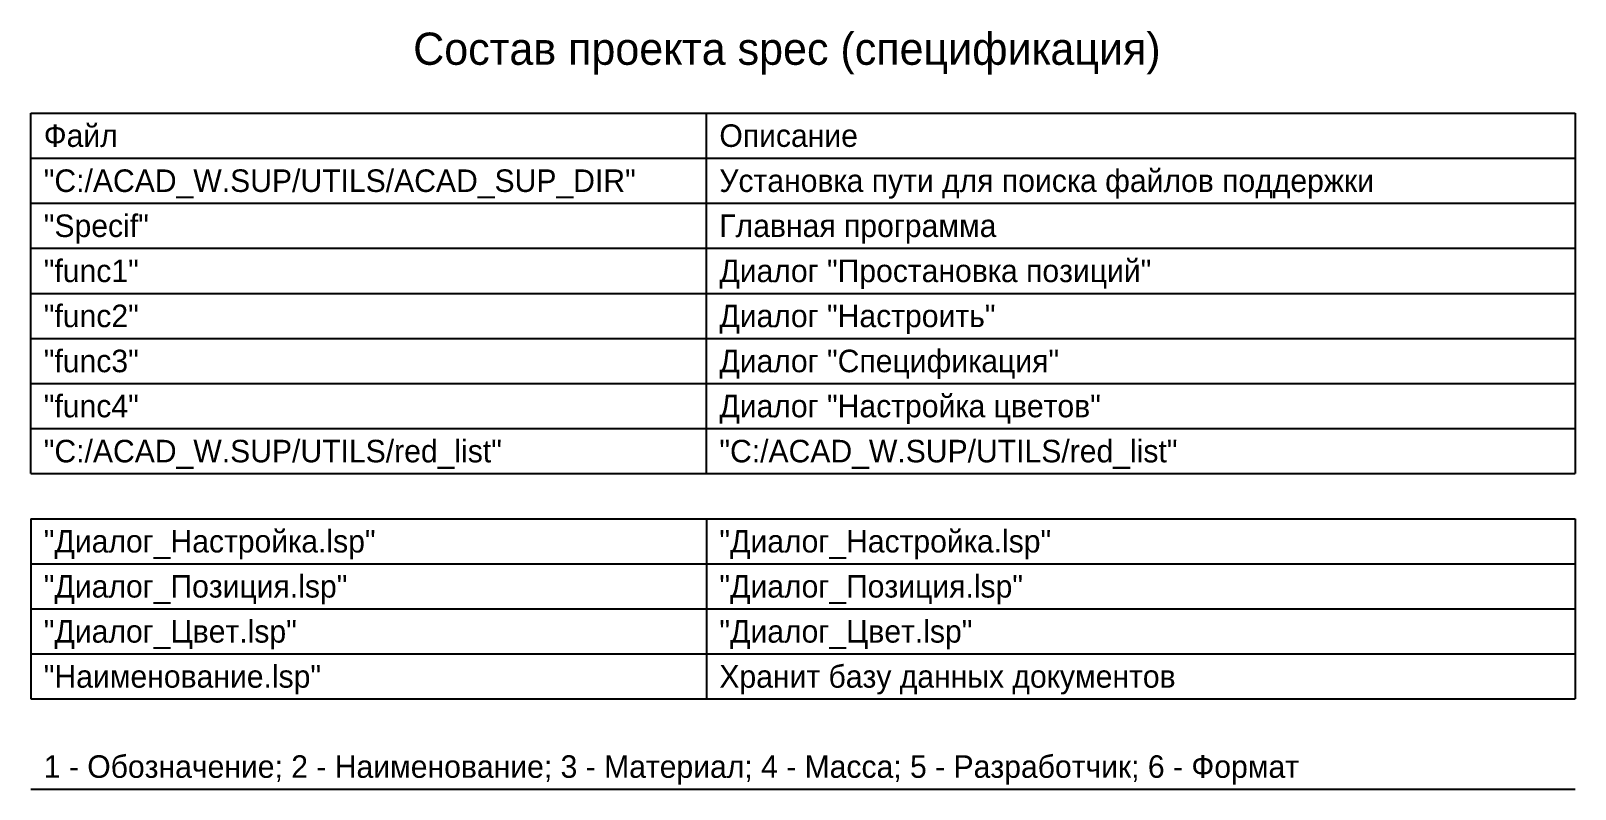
# Model space of a CAD drawing. Header units: millimetres. Extents: x 0 to 240, y -28 to 90.
import ezdxf
from ezdxf.enums import TextEntityAlignment as Align

# ---------------------------------------------------------------- set-up
doc = ezdxf.new("R2010")
doc.units = ezdxf.units.MM
doc.styles.add('t', font='es_win.shx', dxfattribs={"bigfont": 'my_b_f.shx'})

msp = doc.modelspace()

# ---------------------------------------------------------------- linework, layer by layer
for p, q in [((0, 21), (0, 77)), ((0, 77), (240, 77)), ((105, 21), (105, 77)), ((240, 77), (240, 21)), ((0, 70), (240, 70)), ((0, 63), (240, 63)), ((0, 56), (240, 56)), ((0, 49), (240, 49)), ((0, 42), (240, 42)), ((0, 35), (240, 35)), ((0, 28), (240, 28)), ((0, 21), (240, 21)), ((0, 14), (240, 14)), ((0, 14), (0, -14)), ((105, 14), (105, -14)), ((240, 14), (240, -14)), ((0, 7), (240, 7)), ((0, 0), (240, 0)), ((0, -7), (240, -7)), ((0, -14), (240, -14)), ((0, -28), (240, -28))]:
    msp.add_line(p, q)

# ---------------------------------------------------------------- texts
at = {"style": 't'}
msp.add_text('Состав проекта spec (спецификация)', height=5, dxfattribs=at).set_placement((117.5, 87), align=Align.MIDDLE_CENTER)
for s, p in [('Файл', (2, 73.5)), ('Описание', (107, 73.5))]:
    msp.add_text(s, height=3.5, dxfattribs=at).set_placement(p, align=Align.MIDDLE_LEFT)
at = {"color": 1, "style": 't'}
for s, p in [('"C:/ACAD_W.SUP/UTILS/ACAD_SUP_DIR"', (2, 66.5)), ('Установка пути для поиска файлов поддержки', (107, 66.5)), ('"Specif"', (2, 59.5)), ('Главная программа', (107, 59.5)), ('"func1"', (2, 52.5)), ('Диалог "Простановка позиций"', (107, 52.5)), ('"func2"', (2, 45.5)), ('Диалог "Настроить"', (107, 45.5)), ('"func3"', (2, 38.5)), ('Диалог "Cпецификация"', (107, 38.5)), ('"func4"', (2, 31.5)), ('Диалог "Настройка цветов"', (107, 31.5)), ('"C:/ACAD_W.SUP/UTILS/red_list"', (2, 24.5)), ('"C:/ACAD_W.SUP/UTILS/red_list"', (107, 24.5))]:
    msp.add_text(s, height=3.5, dxfattribs=at).set_placement(p, align=Align.MIDDLE_LEFT)
at = {"color": 3, "style": 't'}
for s, p in [('"Диалог_Настройка.lsp"', (2, 10.5)), ('"Диалог_Настройка.lsp"', (107, 10.5)), ('"Диалог_Позиция.lsp"', (2, 3.5)), ('"Диалог_Позиция.lsp"', (107, 3.5)), ('"Диалог_Цвет.lsp"', (2, -3.5)), ('"Диалог_Цвет.lsp"', (107, -3.5)), ('"Наименование.lsp"', (2, -10.5)), ('Хранит базу данных документов', (107, -10.5)), ('1 - Обозначение; 2 - Наименование; 3 - Материал; 4 - Масса; 5 - Разработчик; 6 - Формат', (2, -24.5))]:
    msp.add_text(s, height=3.5, dxfattribs=at).set_placement(p, align=Align.MIDDLE_LEFT)

doc.saveas('drawing.dxf')
